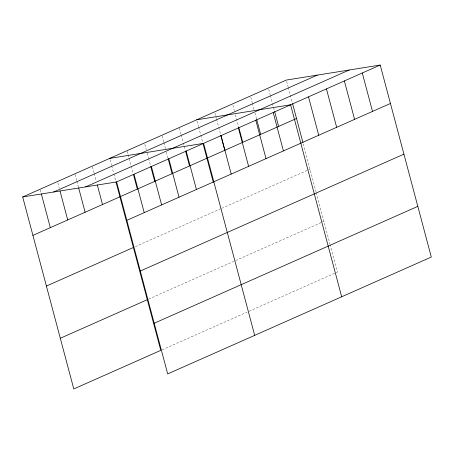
<?xml version="1.0" encoding="UTF-8"?>
<svg xmlns="http://www.w3.org/2000/svg" width="454" height="454" viewBox="0 0 454 454"><rect width="100%" height="100%" fill="white"/><g stroke="black" fill="none" stroke-linecap="round" stroke-linejoin="round"><path stroke-width="0.34" stroke-dasharray="2.27 1.7" d="M135.332 246.624L220.389 208.914M221.671 208.341L308.096 170.023M308.737 169.739L310.014 169.172M148.583 299.124L233.64 261.413M235.564 260.556L323.906 221.387M162.067 349.807L247.124 312.091M249.047 311.24L335.472 272.916M336.113 272.633L337.396 272.065L330.103 244.672M286.667 81.419L288.103 86.81M288.279 87.486L292.404 102.99M303.272 143.833L316.069 191.934M316.251 192.604L329.922 243.985M268.74 89.37L270.175 94.761M270.357 95.436L272.326 102.848M272.508 103.523L274.483 110.935M250.818 97.315L252.248 102.706M252.43 103.381L254.047 109.448M254.944 112.819L256.555 118.886M232.891 105.266L234.326 110.657M235.399 114.703L238.628 126.831M214.963 113.211L216.399 118.602M216.581 119.277L218.55 126.694M218.732 127.364L220.706 134.781M197.042 121.161L198.477 126.552M198.653 127.228L200.628 134.639M200.804 135.315L202.779 142.726M179.461 128.198L181.078 134.265M181.254 134.94L183.229 142.357M183.41 143.027L184.125 145.723M184.307 146.398L185.38 150.444M162.067 135.916L163.678 141.983M163.86 142.652L165.472 148.719M166.368 152.09L167.98 158.157M144.843 144.304L146.279 149.695M147.175 153.066L148.435 157.782M148.611 158.457L150.586 165.869M127.268 151.341L127.988 154.037M128.164 154.712L131.036 165.5M131.212 166.17L133.187 173.587M110.05 159.729L111.485 165.125M111.661 165.795L113.636 173.212M113.818 173.888L115.787 181.299M92.474 166.771L94.086 172.838M94.267 173.513L96.237 180.925M75.075 174.484L76.686 180.55M76.868 181.225L78.48 187.292M57.857 182.871L59.292 188.268M40.275 189.914L41.172 193.285"/><path stroke-width="0.68" d="M115.969 181.975L160.778 350.375L73.786 388.947L22.7 196.957L286.309 80.074L380.214 65.053L431.3 257.043L167.691 373.926L116.604 181.935L380.214 65.053M53.691 191.997L317.295 75.114M85.619 186.889L349.222 70.007M32.921 235.376L296.53 118.494M126.831 220.355L390.434 103.472M46.41 286.054L133.397 247.481M140.314 271.032L403.924 154.15M60.303 338.27L147.289 299.697M154.207 323.248L417.816 206.366M196.678 119.811L290.588 104.795L341.675 296.785M109.692 158.384L203.596 143.362L254.683 335.358M22.7 196.957L116.604 181.935M362.286 72.998L372.513 111.417M344.365 80.948L354.585 119.368M326.437 88.893L336.664 127.313M308.516 96.844L318.736 135.264M292.586 103.665L302.909 142.46M274.659 111.61L278.603 126.439M273.189 112.507L283.409 150.927M256.737 119.561L260.681 134.39M255.789 120.219L266.016 158.639M238.81 127.506L242.754 142.335M238.395 127.937L248.616 166.351M220.996 135.65L231.217 174.069M220.882 135.457L224.826 150.285M202.961 143.402L213.284 182.202M186.197 151.08L196.423 189.494M185.561 151.12L189.505 165.948M168.803 158.792L179.024 197.212M168.162 158.832L172.106 173.661M151.403 166.504L161.624 204.924M150.762 166.544L154.712 181.373M134.004 174.222L144.224 212.637M133.368 174.262L137.312 189.091M97.315 184.971L102.513 204.516M78.661 187.967L85.119 212.234M60.007 190.964L67.72 219.946M41.354 193.96L50.32 227.658"/></g></svg>
